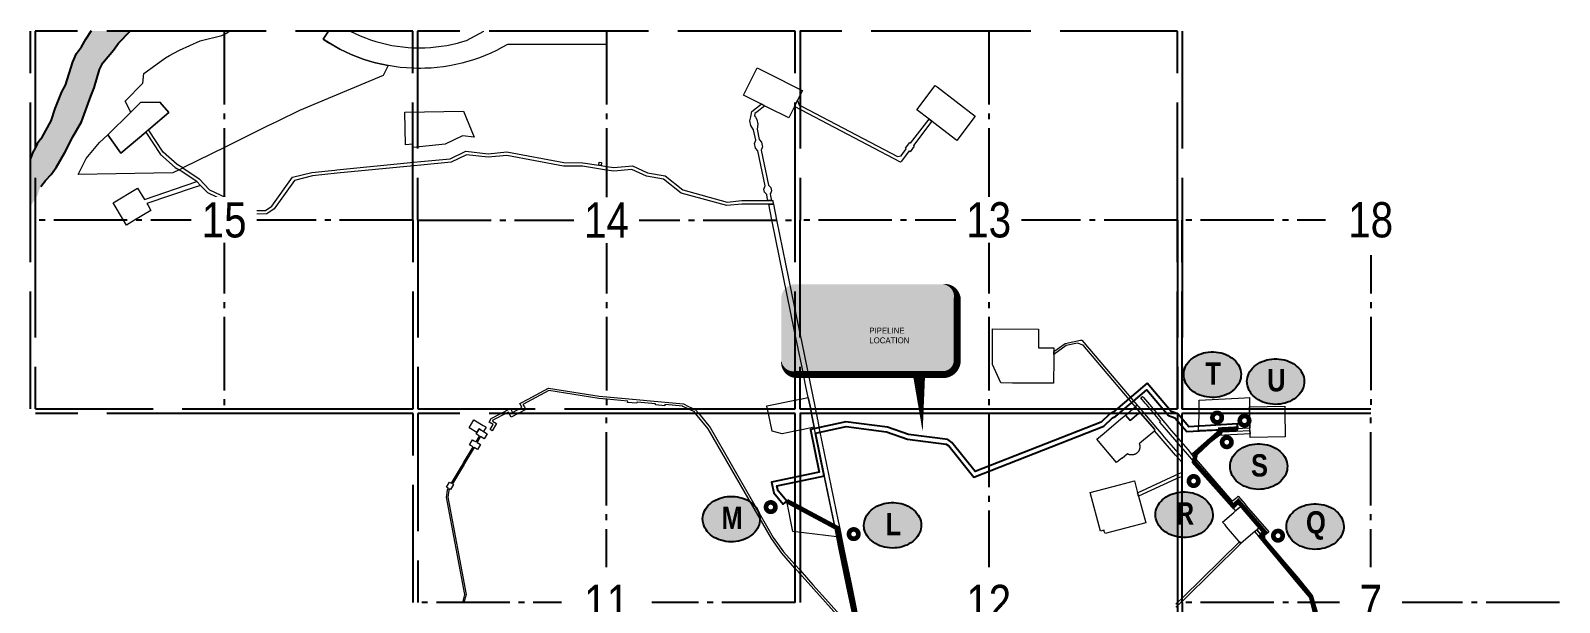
# Model space of a CAD drawing. Extents: x 399452 to 415540, y 6060435 to 6067869.
# Drawn here: x 409487 to 410139, y 6061162 to 6061406 of the extents above; entities that cross this region are included whole.
import ezdxf
from ezdxf.enums import TextEntityAlignment as Align

# ---------------------------------------------------------------- set-up
doc = ezdxf.new("R2018")
doc.units = 0
doc.header["$LTSCALE"] = 5
doc.linetypes.add('foc-QUARTERLINE', pattern=[33, 25, -3, 2, -3])
doc.linetypes.add('foc-UNSURVEYED', pattern=[12.5, 10, -2.5])
doc.layers.add('AS-ROUTEMAP', color=35, linetype='Continuous', lineweight=0)
for name, color, linetype in [('CG-NOTES', 7, 'Continuous'), ('L-QSEC', 8, 'foc-QUARTERLINE'), ('L-SEC', 7, 'Continuous'), ('L-SECQ', 8, 'foc-QUARTERLINE'), ('L-USEC', 7, 'foc-UNSURVEYED'), ('P-PROPOSED', 10, 'Continuous'), ('S-7', 6, 'Continuous'), ('T-WATER', 160, 'Continuous'), ('T-WATER-H', 133, 'Continuous')]:
    doc.layers.add(name, color=color, linetype=linetype)
doc.styles.add('120', font='ARIALN.TTF', dxfattribs={"height": 13})
doc.styles.add('BOLD', font='ARIALNB.TTF')
doc.styles.get("Standard").update_dxf_attribs({"font": 'ARIALN.TTF'})

# ---------------------------------------------------------------- blocks, each defined once
blk = doc.blocks.new('*U224')
h = blk.add_hatch(color=255)
edge = h.paths.add_edge_path()
edge.add_line((-31.5, -20), (31.5, -20))
edge.add_arc((31.5, -14), 6, 270, 360)
edge.add_line((37.5, -14), (37.5, 12.5))
edge.add_arc((31.5, 12.5), 6, 0, 90)
edge.add_line((31.5, 18.5), (-31.5, 18.5))
edge.add_arc((-31.5, 12.5), 6, 90, 180)
edge.add_line((-37.5, 12.5), (-37.5, -14))
edge.add_arc((-31.5, -14), 6, 180, 270)
at = {"color": 14, "flags": 128}
blk.add_lwpolyline([(-31.5, -20, 3, 3, 0), (31.5, -20, 3, 3, 0.414214), (37.5, -14, 3, 3, 0), (37.5, 12.5, 3, 0, 0.414214), (31.5, 18.5, 0, 0, 0), (-31.5, 18.5, 0, 0, 0.414214), (-37.5, 12.5, 0, 0, 0), (-37.5, -14, 0, 3, 0.414214)], format="xyseb", close=True, dxfattribs=at)
at = {"color": 14, "lineweight": 30, "flags": 104}
blk.add_attdef('ENTER_TEXT', text='', height=10, dxfattribs=at).set_placement((0, 0), align=Align.MIDDLE_CENTER)
blk = doc.blocks.new('AA')
at = {"const_width": 4}
blk.add_lwpolyline([(-1, 0, 1), (1, 0, 1)], format="xyb", close=True, dxfattribs=at)
blk.add_circle((0, 0), 2)
blk = doc.blocks.new('Route_Letters')
h = blk.add_hatch(color=255)
h.dxf.hatch_style = 1
edge = h.paths.add_edge_path()
edge.add_ellipse((-0.12, 0.46), major_axis=(-11.97, 0), ratio=0.789318, start_angle=0, end_angle=360)
at = {"color": 5}
blk.add_open_spline([(-12.34, 0.46), (-12.34, -0.25), (-12.24, -0.97), (-11.72, -2.79), (-11.14, -3.88), (-9.56, -5.81), (-8.54, -6.66), (-6.22, -8.02), (-4.9, -8.54), (-2.12, -9.17), (-0.66, -9.3), (2.22, -9.13), (3.64, -8.84), (6.27, -7.89), (7.48, -7.22), (9.54, -5.6), (10.38, -4.64), (11.6, -2.54), (11.97, -1.4), (12.18, 0.91), (12.02, 2.08), (11.2, 4.3), (10.54, 5.35), (8.8, 7.2), (7.72, 7.99), (5.29, 9.24), (3.93, 9.68), (1.11, 10.18), (-0.35, 10.23), (-3.22, 9.91), (-4.61, 9.55), (-7.16, 8.47), (-8.32, 7.75), (-10.24, 6.02), (-11, 5.02), (-12.05, 2.86), (-12.32, 1.7), (-12.34, 0.52), (-12.34, 0.49), (-12.34, 0.46)], degree=3, knots=[0, 0, 0, 0, 0.219529, 0.219529, 0.575727, 0.575727, 0.931924, 0.931924, 1.288121, 1.288121, 1.644318, 1.644318, 2.000515, 2.000515, 2.356712, 2.356712, 2.712909, 2.712909, 3.069107, 3.069107, 3.425304, 3.425304, 3.781501, 3.781501, 4.137698, 4.137698, 4.493895, 4.493895, 4.850092, 4.850092, 5.20629, 5.20629, 5.562487, 5.562487, 5.918684, 5.918684, 6.274881, 6.274881, 6.283185, 6.283185, 6.283185, 6.283185], dxfattribs=at)
at = {"color": 14, "style": 'BOLD'}
blk.add_attdef('A', text='', height=9.5, dxfattribs=at).set_placement((0.22, 0.98), align=Align.MIDDLE)

msp = doc.modelspace()

# ---------------------------------------------------------------- hatches: boundary and pattern name
at = {"layer": 'T-WATER-H'}
h = msp.add_hatch(color=256, dxfattribs=at)
h.dxf.hatch_style = 1
h.paths.add_polyline_path([(409529.817, 6061405.288), (409513.163, 6061405.288), (409510.895, 6061401.862), (409509.15, 6061398.601), (409506.946, 6061395.709), (409505.38, 6061392.263), (409502.251, 6061382.346), (409500.666, 6061379.387), (409497.883, 6061372.34), (409496.197, 6061367.078), (409492.306, 6061360.103), (409491.817, 6061359.444), (409490.203, 6061357.269), (409488.623, 6061354.038), (409487.391, 6061350.737), (409487.391, 6061330.639), (409488.172, 6061332.065), (409488.782, 6061332.975), (409490.226, 6061335.131), (409491.522, 6061338.819), (409491.803, 6061339.193), (409493.686, 6061341.699), (409496.138, 6061344.326), (409498.233, 6061347.245), (409501.923, 6061353.633), (409505.343, 6061360.303), (409509.016, 6061366.64), (409512.995, 6061377.653), (409514.435, 6061381.206), (409516.738, 6061388.952), (409518.119, 6061391.737), (409522.666, 6061397.261), (409524.784, 6061400.231)])

# ---------------------------------------------------------------- linework, layer by layer
at = {"layer": 'AS-ROUTEMAP', "flags": 128}
for points in [[(409614.354, 6061405.288), (409614.324, 6061405.243), (409612.047, 6061401.832), (409614.343, 6061400.362), (409616.691, 6061398.978), (409619.089, 6061397.682), (409621.533, 6061396.475), (409624.02, 6061395.358), (409626.546, 6061394.334), (409629.109, 6061393.404), (409631.704, 6061392.57), (409634.328, 6061391.831), (409639.648, 6061390.647), (409639.786, 6061390.623), (409637.526, 6061386.346), (409601.917, 6061371.562), (409592.742, 6061367.031), (409590.335, 6061365.842), (409588.169, 6061364.773), (409570.608, 6061356.102), (409552.291, 6061347.056), (409549.845, 6061348.455), (409543.835, 6061353.761), (409537.607, 6061363.295), (409546.234, 6061370.637), (409542.491, 6061375.06), (409534.21, 6061374.856), (409530.121, 6061370.816), (409527.616, 6061375.515), (409535.214, 6061383.172), (409535.658, 6061387.276), (409544.856, 6061393.945), (409546.526, 6061394.86), (409548.364, 6061395.867), (409550.89, 6061397.251), (409559.642, 6061401.103), (409568.891, 6061403.425), (409570.566, 6061404.343), (409572.161, 6061405.217), (409572.291, 6061405.288)], [(409732.653, 6061405.317), (409732.66, 6061399.657), (409690.506, 6061399.626), (409688.209, 6061398.329), (409685.867, 6061397.116), (409683.483, 6061395.986), (409681.061, 6061394.943), (409678.602, 6061393.986), (409676.112, 6061393.118), (409673.591, 6061392.34), (409671.045, 6061391.651), (409668.476, 6061391.054), (409665.887, 6061390.55), (409663.282, 6061390.137), (409660.663, 6061389.818), (409658.035, 6061389.593), (409655.401, 6061389.462), (409653.633, 6061389.437), (409652.763, 6061389.424), (409650.618, 6061389.471), (409650.126, 6061389.481), (409647.493, 6061389.632), (409644.866, 6061389.877), (409639.786, 6061390.623), (409639.648, 6061390.647), (409636.977, 6061391.19), (409634.328, 6061391.831), (409631.704, 6061392.57), (409629.109, 6061393.404), (409626.546, 6061394.334), (409624.02, 6061395.358), (409621.533, 6061396.475), (409619.089, 6061397.682), (409616.691, 6061398.978), (409612.047, 6061401.832), (409614.324, 6061405.243), (409614.354, 6061405.288)], [(409623.477, 6061405.288), (409623.547, 6061405.249), (409625.66, 6061404.223), (409627.811, 6061403.273), (409629.994, 6061402.401), (409632.207, 6061401.608), (409634.448, 6061400.895), (409636.713, 6061400.264), (409638.999, 6061399.715), (409641.303, 6061399.248), (409643.623, 6061398.865), (409645.955, 6061398.566), (409648.296, 6061398.352), (409650.609, 6061398.224), (409650.643, 6061398.222), (409652.994, 6061398.176), (409653.624, 6061398.187), (409655.345, 6061398.216), (409657.693, 6061398.34), (409660.034, 6061398.549), (409662.367, 6061398.842), (409664.688, 6061399.219), (409669.281, 6061400.223), (409670.564, 6061400.564), (409673.114, 6061401.307), (409680.433, 6061405.284), (409680.44, 6061405.288)], [(409838.2, 6061154.183), (409836.528, 6061162.153), (409835.125, 6061168.837), (409831.757, 6061185.487), (409829.928, 6061194.39), (409829.526, 6061196.348), (409826.611, 6061210.536), (409821.252, 6061236.624), (409820.52, 6061240.208), (409820.22, 6061241.677), (409820.041, 6061242.554), (409819.425, 6061245.569), (409818.653, 6061249.35), (409817.688, 6061254.066), (409815.915, 6061262.738), (409812.879, 6061277.587), (409803.192, 6061324.958), (409801.823, 6061331.657), (409803.805, 6061331.656), (409803.84, 6061331.656), (409805.208, 6061324.96), (409812.865, 6061287.489), (409815.901, 6061272.63), (409819.593, 6061254.559), (409821.43, 6061245.569), (409822.046, 6061242.554), (409822.158, 6061242.097), (409822.457, 6061240.629), (409822.51, 6061240.283), (409822.556, 6061240.06), (409822.907, 6061238.342), (409823.056, 6061237.611), (409823.229, 6061236.772), (409823.529, 6061235.303), (409831.41, 6061196.729), (409831.81, 6061194.771), (409833.703, 6061185.508), (409834.003, 6061184.04), (409837.033, 6061169.209), (409838.475, 6061162.153), (409841.136, 6061149.127)], [(409836.828, 6061150.095), (409826.03, 6061162.154), (409821.085, 6061167.674), (409816.043, 6061173.303), (409814.469, 6061175.061), (409813.023, 6061176.677), (409807.348, 6061183.014), (409802.95, 6061189.212), (409776.063, 6061235.982), (409770.698, 6061242.527), (409770.048, 6061243.321), (409769.004, 6061243.806), (409766.916, 6061244.777), (409765.275, 6061245.539), (409765.191, 6061245.579), (409757.628, 6061246.267), (409757.582, 6061245.769), (409753.602, 6061246.131), (409753.647, 6061246.629), (409745.758, 6061247.347), (409745.712, 6061246.849), (409741.732, 6061247.211), (409741.777, 6061247.709), (409732.85, 6061248.534), (409729.44, 6061248.849), (409708.221, 6061252.241), (409697.129, 6061246.366), (409697.588, 6061245.498), (409698.299, 6061244.159), (409695.135, 6061242.481), (409692.119, 6061240.884), (409691.272, 6061242.479), (409690.948, 6061243.09), (409689.793, 6061242.478), (409684.36, 6061239.604), (409684.109, 6061239.18), (409685.808, 6061238.171), (409683.959, 6061235.05), (409683.167, 6061235.672), (409684.44, 6061237.822), (409682.743, 6061238.828), (409683.647, 6061240.355), (409687.655, 6061242.477), (409691.805, 6061244.675), (409692.741, 6061242.91), (409696.713, 6061245.017), (409696.458, 6061245.497), (409695.778, 6061246.78), (409699.602, 6061248.806), (409700.934, 6061249.512), (409708.049, 6061253.281), (409708.049, 6061253.281), (409729.564, 6061249.841), (409732.848, 6061249.541), (409765.457, 6061246.558), (409767.642, 6061245.54), (409768.008, 6061245.371), (409768.588, 6061245.101), (409770.677, 6061244.129), (409771.989, 6061242.528), (409776.888, 6061236.552), (409803.793, 6061189.751), (409808.13, 6061183.639), (409813.021, 6061178.175), (409815.213, 6061175.726), (409816.041, 6061174.802), (409820.692, 6061169.612), (409827.364, 6061162.154), (409839.116, 6061149.017)], [(409977.915, 6061221.574), (409975.113, 6061224.816), (409968.195, 6061232.823), (409967.215, 6061233.957), (409966.234, 6061235.092), (409966.106, 6061235.24), (409966.394, 6061235.497), (409966.105, 6061235.836), (409960.387, 6061242.557), (409959.923, 6061243.103), (409957.981, 6061245.383), (409958.204, 6061245.572), (409958.749, 6061246.036), (409959.143, 6061245.572), (409961.718, 6061242.557), (409968.263, 6061234.846), (409969.233, 6061233.703), (409970.2, 6061232.564), (409975.11, 6061226.941), (409977.915, 6061223.717)], [(409671.457, 6061162.068), (409672.379, 6061165.388), (409664.639, 6061206.896), (409664.851, 6061208.487), (409664.875, 6061208.67), (409665.044, 6061209.935), (409665.456, 6061210.631), (409664.596, 6061211.14), (409665.87, 6061213.289), (409666.728, 6061212.78), (409670.532, 6061219.205), (409671.631, 6061221.059), (409671.871, 6061221.463), (409672.301, 6061221.208), (409672.041, 6061220.769), (409670.962, 6061218.95), (409667.158, 6061212.525), (409667.612, 6061212.256), (409666.339, 6061210.107), (409665.885, 6061210.376), (409665.525, 6061209.768), (409665.145, 6061206.91), (409672.892, 6061165.366), (409671.975, 6061162.068)], [(409977.915, 6061215.572), (409976.639, 6061215.288), (409975.132, 6061214.585), (409959.383, 6061207.238), (409958.986, 6061208.71), (409975.129, 6061216.241), (409977.652, 6061217.418), (409977.915, 6061217.418)], [(409975.227, 6061161.402), (409976.048, 6061162.159), (409977.915, 6061163.882), (409978.325, 6061164.299), (410002.355, 6061187.922), (410003.007, 6061187.164), (409978.774, 6061163.362), (409977.915, 6061162.472), (409977.582, 6061162.163), (409975.229, 6061159.988)]]:
    msp.add_lwpolyline(points, dxfattribs=at)
for points in [[(409812.33, 6061372.315), (409810.336, 6061368.34), (409801.201, 6061372.926), (409800.21, 6061373.423), (409798.723, 6061374.169), (409791.048, 6061378.024), (409796.872, 6061389.629), (409804.553, 6061385.786), (409812.73, 6061381.681), (409815.747, 6061380.166), (409816.165, 6061379.956), (409815.749, 6061379.126), (409814.127, 6061375.895), (409812.779, 6061373.208), (409812.742, 6061373.136), (409812.33, 6061372.315)], [(409889.841, 6061369.114), (409881.948, 6061358.791), (409872.101, 6061366.321), (409871.306, 6061366.927), (409870.116, 6061367.838), (409864.876, 6061371.845), (409872.768, 6061382.167), (409873.562, 6061381.56), (409889.841, 6061369.114)], [(409542.491, 6061375.06), (409546.234, 6061370.637), (409537.607, 6061363.295), (409536.456, 6061362.316), (409525.882, 6061353.323), (409520.285, 6061361.085), (409530.121, 6061370.816), (409534.21, 6061374.856), (409542.491, 6061375.06)], [(409802.975, 6061333.219), (409802.986, 6061333.155), (409801.455, 6061333.156), (409801.444, 6061333.22), (409801.236, 6061334.453), (409801.015, 6061335.685), (409800.287, 6061336.45), (409800.042, 6061336.707), (409799.761, 6061338.077), (409800.252, 6061339.4), (409797.216, 6061354.378), (409796.223, 6061355.497), (409795.821, 6061357.455), (409796.293, 6061358.875), (409795.386, 6061363.331), (409794.253, 6061365.133), (409793.851, 6061367.092), (409794.189, 6061368.873), (409794.607, 6061371.031), (409798.663, 6061374.2), (409798.723, 6061374.169), (409800.146, 6061373.455), (409796.968, 6061370.971), (409795.952, 6061370.179), (409795.819, 6061369.286), (409796.177, 6061368.698), (409796.789, 6061367.695), (409797.191, 6061365.736), (409796.857, 6061363.622), (409797.76, 6061359.183), (409798.758, 6061358.058), (409799.092, 6061356.55), (409799.16, 6061356.1), (409798.68, 6061354.656), (409801.72, 6061339.707), (409802.698, 6061338.68), (409802.98, 6061337.31), (409802.661, 6061336.453), (409802.48, 6061335.967), (409802.642, 6061335.138), (409802.762, 6061334.451), (409802.975, 6061333.219)], [(409815.757, 6061373.34), (409856.718, 6061351.937), (409858.212, 6061352.271), (409860.447, 6061355.194), (409860.05, 6061355.497), (409861.871, 6061357.879), (409862.268, 6061357.576), (409870.116, 6061367.838), (409871.306, 6061366.927), (409863.46, 6061356.665), (409863.857, 6061356.361), (409862.035, 6061353.979), (409861.638, 6061354.283), (409858.351, 6061349.984), (409858.031, 6061349.565), (409815.759, 6061371.651), (409812.779, 6061373.208), (409813.172, 6061373.991), (409814.127, 6061375.895), (409814.785, 6061373.848), (409815.757, 6061373.34)], [(409650.413, 6061355.774), (409650.274, 6061357.209), (409647.1, 6061356.903), (409646.804, 6061370.728), (409671.789, 6061371.264), (409676.342, 6061360.172), (409671.379, 6061360.769), (409664.037, 6061357.17)], [(409536.456, 6061362.316), (409542.691, 6061352.772), (409548.968, 6061347.229), (409550.67, 6061346.256), (409547.963, 6061344.919), (409507.649, 6061344.291), (409511.094, 6061351.137), (409516.738, 6061357.863), (409520.285, 6061361.085), (409525.882, 6061353.323), (409536.456, 6061362.316)], [(409672.785, 6061354.237), (409682.29, 6061353.098), (409690.332, 6061353.85), (409714.499, 6061349.341), (409722.61, 6061349.283), (409729.401, 6061348.202), (409730.388, 6061348.045), (409732.725, 6061347.673), (409735.852, 6061347.176), (409743.849, 6061347.959), (409750.207, 6061344.989), (409757.647, 6061343.652), (409765.251, 6061337.713), (409784.136, 6061332.543), (409790.363, 6061333.16), (409801.455, 6061333.156), (409802.986, 6061333.155), (409803.497, 6061333.155), (409803.534, 6061333.155), (409803.636, 6061332.655), (409803.84, 6061331.656), (409803.805, 6061331.656), (409801.823, 6061331.657), (409790.437, 6061331.661), (409784.008, 6061331.023), (409764.565, 6061336.346), (409757.016, 6061342.242), (409749.75, 6061343.548), (409743.587, 6061346.427), (409735.81, 6061345.665), (409732.727, 6061346.155), (409722.485, 6061347.785), (409714.355, 6061347.843), (409690.263, 6061352.338), (409682.271, 6061351.59), (409673.048, 6061352.695), (409666.536, 6061349.49), (409653.677, 6061348.236), (409650.663, 6061347.942), (409618.001, 6061344.757), (409607.538, 6061343.7), (409599.839, 6061341.739), (409591.167, 6061329.686), (409588.031, 6061327.503), (409582.44, 6061327.404), (409579.561, 6061328.264), (409573.011, 6061331.707), (409570.629, 6061332.817), (409562.882, 6061336.427), (409559.751, 6061339.618), (409558.239, 6061341.218), (409550.67, 6061346.256), (409552.291, 6061347.056), (409559.211, 6061342.371), (409563.672, 6061337.756), (409570.628, 6061334.485), (409573.68, 6061333.049), (409579.956, 6061329.733), (409582.371, 6061328.916), (409587.439, 6061328.918), (409590.099, 6061330.77), (409598.94, 6061343.057), (409607.268, 6061345.179), (409616.952, 6061346.158), (409617.846, 6061346.248), (409650.661, 6061349.447), (409653.676, 6061349.741), (409666.114, 6061350.953), (409672.785, 6061354.237)], [(409730.592, 6061349.329), (409730.388, 6061348.045), (409729.401, 6061348.202), (409729.605, 6061349.486), (409730.592, 6061349.329)], [(409556.589, 6061338.552), (409536.914, 6061331.923), (409537.44, 6061331.045), (409538.684, 6061328.97), (409531.711, 6061324.788), (409528.226, 6061322.7), (409526.975, 6061324.785), (409522.521, 6061332.215), (409532.979, 6061338.485), (409535.861, 6061333.677), (409558.239, 6061341.218), (409559.751, 6061339.618), (409556.589, 6061338.552)], [(409923.2, 6061256.922), (409923.205, 6061255.416), (409905.72, 6061255.479), (409900.716, 6061255.497), (409897.152, 6061263.424), (409897.216, 6061278.495), (409916.8, 6061278.412), (409916.768, 6061270.923), (409916.766, 6061270.427), (409923.259, 6061270.404), (409923.254, 6061268.905), (409923.249, 6061267.68), (409923.243, 6061266.455), (409923.232, 6061264.007), (409923.2, 6061256.922)], [(409935.178, 6061273.787), (409957.781, 6061247.176), (409958.749, 6061246.036), (409958.204, 6061245.572), (409957.981, 6061245.383), (409957.822, 6061245.572), (409957.013, 6061246.525), (409935.771, 6061271.549), (409933.33, 6061272.392), (409928.579, 6061271.423), (409923.249, 6061267.68), (409923.254, 6061268.905), (409928.175, 6061272.361), (409934.602, 6061273.67), (409935.178, 6061273.787)], [(409812.94, 6061234.925), (409807.545, 6061233.822), (409803.232, 6061234.98), (409801.684, 6061242.547), (409801.067, 6061245.562), (409801.029, 6061245.748), (409812.921, 6061248.179), (409815.935, 6061248.795), (409818.653, 6061249.35), (409819.425, 6061245.569), (409820.041, 6061242.554), (409820.22, 6061241.677), (409820.52, 6061240.208), (409821.252, 6061236.624), (409815.954, 6061235.541), (409812.94, 6061234.925)], [(409960.387, 6061242.557), (409966.105, 6061235.836), (409966.394, 6061235.497), (409966.106, 6061235.24), (409966.234, 6061235.092), (409966.129, 6061235.003), (409963.071, 6061232.41), (409961.546, 6061231.118), (409959.698, 6061229.55), (409959.739, 6061229.435), (409959.775, 6061229.318), (409959.808, 6061229.2), (409959.836, 6061229.081), (409959.86, 6061228.961), (409959.88, 6061228.841), (409959.896, 6061228.719), (409959.907, 6061228.598), (409959.914, 6061228.476), (409959.917, 6061228.369), (409959.916, 6061228.231), (409959.91, 6061228.109), (409959.901, 6061227.987), (409959.886, 6061227.865), (409959.868, 6061227.744), (409959.845, 6061227.624), (409959.819, 6061227.505), (409959.788, 6061227.387), (409959.753, 6061227.269), (409959.713, 6061227.153), (409959.67, 6061227.039), (409959.623, 6061226.926), (409959.572, 6061226.815), (409959.517, 6061226.706), (409959.459, 6061226.598), (409959.396, 6061226.493), (409959.33, 6061226.39), (409959.26, 6061226.29), (409959.187, 6061226.191), (409959.111, 6061226.096), (409959.031, 6061226.003), (409958.948, 6061225.913), (409958.862, 6061225.826), (409958.773, 6061225.743), (409958.681, 6061225.662), (409958.586, 6061225.584), (409958.489, 6061225.51), (409958.389, 6061225.44), (409958.287, 6061225.373), (409958.182, 6061225.309), (409958.076, 6061225.249), (409957.967, 6061225.193), (409957.856, 6061225.141), (409957.744, 6061225.093), (409957.63, 6061225.048), (409957.515, 6061225.008), (409957.398, 6061224.972), (409957.28, 6061224.94), (409957.161, 6061224.912), (409957.041, 6061224.888), (409956.92, 6061224.868), (409956.799, 6061224.853), (409956.677, 6061224.842), (409956.555, 6061224.835), (409956.432, 6061224.832), (409956.31, 6061224.834), (409956.188, 6061224.84), (409956.066, 6061224.85), (409955.944, 6061224.864), (409955.824, 6061224.883), (409955.703, 6061224.906), (409955.584, 6061224.933), (409955.466, 6061224.964), (409955.349, 6061225), (409955.233, 6061225.039), (409955.119, 6061225.083), (409955.006, 6061225.13), (409954.895, 6061225.181), (409954.679, 6061225.296), (409952.411, 6061223.378), (409952.28, 6061223.527), (409949.995, 6061221.593), (409941.594, 6061231.502), (409944.665, 6061234.13), (409948.864, 6061237.678), (409950.655, 6061239.192), (409950.744, 6061239.267), (409951.889, 6061240.235), (409953.783, 6061241.836), (409955.738, 6061239.541), (409959.282, 6061242.557), (409959.923, 6061243.103), (409960.387, 6061242.557)], [(409959.282, 6061242.557), (409955.738, 6061239.541), (409953.783, 6061241.836), (409954.634, 6061242.556), (409957.98, 6061245.383), (409959.923, 6061243.102), (409959.282, 6061242.557)], [(409681.467, 6061236.674), (409680.35, 6061234.789), (409679.061, 6061235.553), (409678.413, 6061235.936), (409677.523, 6061234.432), (409674.256, 6061236.366), (409676.266, 6061239.762), (409680.18, 6061237.443), (409681.037, 6061236.93), (409681.467, 6061236.674)], [(409681.852, 6061233.899), (409680.579, 6061231.75), (409679.075, 6061232.64), (409677.598, 6061230.148), (409679.102, 6061229.257), (409677.829, 6061227.108), (409676.325, 6061227.999), (409672.301, 6061221.208), (409671.871, 6061221.463), (409675.895, 6061228.254), (409675.037, 6061228.762), (409674.39, 6061229.146), (409675.664, 6061231.295), (409676.311, 6061230.911), (409677.168, 6061230.403), (409678.645, 6061232.896), (409677.788, 6061233.404), (409677.141, 6061233.787), (409678.414, 6061235.937), (409679.061, 6061235.553), (409680.35, 6061234.789), (409681.852, 6061233.899)], [(409805.799, 6061209.595), (409805.354, 6061211.756), (409825.508, 6061215.908), (409830.839, 6061189.956), (409812.127, 6061192.286), (409809.529, 6061205.223)], [(409962.404, 6061196.005), (409945.1, 6061191.35), (409944.782, 6061192.311), (409944.699, 6061192.805), (409943.19, 6061192.394), (409938.78, 6061208.804), (409951.326, 6061212.176), (409957.6, 6061213.85), (409958.986, 6061208.71), (409959.383, 6061207.238), (409962.404, 6061196.005)]]:
    msp.add_lwpolyline(points, close=True, dxfattribs=at)
at = {"layer": 'AS-ROUTEMAP'}
for points in [[(409998.985, 6061205.445), (409999.591, 6061205.399), (410000.629, 6061206.291), (410001.388, 6061206.943), (410001.765, 6061207.268), (410004.591, 6061203.982), (410005.246, 6061203.22), (410014.839, 6061192.067), (410014.455, 6061191.736), (410013.699, 6061191.086), (410013.088, 6061190.561), (410012.984, 6061189.169), (410012.34, 6061189.918), (410012.3, 6061189.964), (410009.733, 6061192.949), (410010.71, 6061193.789), (410010.303, 6061195.035), (410004.598, 6061201.673), (410004.109, 6061202.021), (410003.283, 6061202.605), (410002.89, 6061202.883), (410001.912, 6061202.042), (410001.154, 6061201.391), (410000.776, 6061201.065), (409985.052, 6061219.455), (409984.961, 6061219.563), (409983.766, 6061220.96), (409982.733, 6061222.168), (409980.332, 6061224.977), (409977.329, 6061228.489), (409970.453, 6061236.532), (409969.479, 6061237.671), (409968.504, 6061238.811), (409968.377, 6061238.96), (409968.666, 6061239.216), (409968.379, 6061239.556), (409962.696, 6061246.307), (409962.235, 6061246.855), (409960.306, 6061249.146), (409960.53, 6061249.333), (409961.077, 6061249.794), (409961.468, 6061249.328), (409964.027, 6061246.3), (409970.532, 6061238.555), (409971.496, 6061237.407), (409972.457, 6061236.262), (409977.336, 6061230.614), (409980.339, 6061227.125), (409981.991, 6061225.204), (409983.949, 6061222.928), (409998.985, 6061205.445)], [(409985.373, 6061235.193), (409984.951, 6061235.171), (409985.26, 6061241.7), (409985.182, 6061246.211), (409985.148, 6061248.179), (410004.522, 6061249.176), (410006.603, 6061249.284), (410006.604, 6061249.171), (410006.638, 6061246.793), (410006.647, 6061246.156), (410006.659, 6061245.295), (410006.827, 6061236.313), (409994.498, 6061235.665), (409993.002, 6061235.586), (409992.355, 6061235.552), (409988.636, 6061235.36), (409985.373, 6061235.193)], [(410021.886, 6061232.589), (410006.902, 6061232.309), (410006.874, 6061233.813), (410006.846, 6061235.313), (410006.827, 6061236.313), (410006.659, 6061245.295), (410021.645, 6061245.576), (410021.649, 6061245.334), (410021.682, 6061243.562), (410021.886, 6061232.589)], [(409984.101, 6061225.054), (409983.949, 6061222.928), (409981.991, 6061225.204), (409983.35, 6061226.387), (409984.858, 6061227.7), (409992.752, 6061234.572), (409995.181, 6061234.7), (410006.846, 6061235.313), (410006.874, 6061233.813), (409993.346, 6061233.103), (409985.835, 6061226.564), (409984.327, 6061225.251), (409984.101, 6061225.054)], [(409994.55, 6061234.667), (409993.053, 6061234.588), (409993.002, 6061235.586), (409994.498, 6061235.665), (409994.55, 6061234.667)], [(410009.113, 6061192.416), (410003.007, 6061187.164), (409996.897, 6061194.269), (409996.242, 6061195.03), (409995.186, 6061196.257), (410000.018, 6061200.414), (410001.449, 6061201.644), (410001.634, 6061201.804), (410002.013, 6061202.13), (410002.77, 6061202.781), (410003.168, 6061202.319), (410003.823, 6061201.557), (410010.591, 6061193.688), (410009.875, 6061193.071), (410009.834, 6061193.036), (410009.113, 6061192.416)]]:
    msp.add_lwpolyline(points, close=True, dxfattribs=at)
msp.add_lwpolyline([(410035.065, 6061155.577), (410032.633, 6061164.212), (410031.952, 6061165.07), (410031.458, 6061165.693), (410026.726, 6061171.658), (410008.975, 6061192.297), (410009.016, 6061192.332), (410009.732, 6061192.949), (410012.3, 6061189.964), (410012.339, 6061189.918), (410027.496, 6061172.295), (410032.736, 6061165.69), (410033.541, 6061164.676), (410036.697, 6061153.468)], dxfattribs=at)
at = {"layer": 'CG-NOTES', "color": 14, "flags": 128}
msp.add_lwpolyline([(409867.415, 6061234.676, 0, 4.998, 0), (409865.916, 6061258.161, 0, 0, 0)], format="xyseb", dxfattribs=at)
at = {"layer": 'L-QSEC', "color": 253, "ltscale": 0.25}
for p, q in [((409569.837, 6061405.288), (409569.837, 6061324.853)), ((409732.718, 6061405.288), (409732.718, 6061324.853)), ((409895.533, 6061405.288), (409895.533, 6061324.853)), ((409569.837, 6061324.853), (409489.402, 6061324.853)), ((409569.837, 6061324.853), (409569.837, 6061244.418)), ((409650.272, 6061324.853), (409569.837, 6061324.853)), ((409652.316, 6061324.853), (409732.718, 6061324.853)), ((409732.718, 6061324.853), (409732.718, 6061244.45)), ((409732.718, 6061324.853), (409813.121, 6061324.853)), ((409895.533, 6061324.853), (409815.131, 6061324.853)), ((409895.533, 6061324.853), (409895.533, 6061244.45)), ((409975.936, 6061324.853), (409895.533, 6061324.853)), ((410058.257, 6061324.882), (409977.855, 6061324.882)), ((410058.257, 6061324.882), (410058.257, 6061244.48)), ((410058.257, 6061162.069), (410058.257, 6061242.47)), ((409732.781, 6061162.068), (409652.378, 6061162.068)), ((409732.781, 6061162.068), (409732.781, 6061081.697)), ((409813.152, 6061162.068), (409732.781, 6061162.068)), ((409895.533, 6061162.068), (409895.533, 6061081.697)), ((410058.287, 6061162.068), (409977.915, 6061162.068)), ((410058.286, 6061081.697), (410058.287, 6061162.069)), ((410138.658, 6061162.068), (410058.287, 6061162.068))]:
    msp.add_line(p, q, dxfattribs=at)
at = {"layer": 'L-QSEC', "color": 253, "ltscale": 0.25, "flags": 128}
msp.add_lwpolyline([(409732.781, 6061162.068), (409732.781, 6061242.44)], dxfattribs=at)
at = {"layer": 'L-SEC', "color": 253}
for p, q in [((409569.965, 6061244.45), (409650.337, 6061244.45)), ((409732.781, 6061244.45), (409813.152, 6061244.45)), ((409815.162, 6061244.45), (409895.533, 6061244.45)), ((409895.533, 6061244.45), (409975.905, 6061244.45)), ((409977.855, 6061244.48), (410058.257, 6061244.48)), ((409650.337, 6061242.44), (409569.965, 6061242.44)), ((409813.152, 6061242.44), (409732.781, 6061242.44)), ((409813.152, 6061162.068), (409813.152, 6061242.44)), ((409815.162, 6061242.44), (409815.162, 6061162.068)), ((409895.533, 6061242.44), (409815.162, 6061242.44)), ((409975.905, 6061242.44), (409895.533, 6061242.44)), ((410058.257, 6061242.47), (409977.855, 6061242.47))]:
    msp.add_line(p, q, dxfattribs=at)
at = {"layer": 'L-SEC', "flags": 128}
for points in [[(409975.905, 6061242.44), (409975.905, 6061162.068)], [(409977.915, 6061162.068), (409977.915, 6061242.44)]]:
    msp.add_lwpolyline(points, dxfattribs=at)
at = {"layer": 'L-SECQ', "color": 253, "ltscale": 0.25}
msp.add_line((409895.533, 6061242.44), (409895.533, 6061162.068), dxfattribs=at)
at = {"layer": 'L-USEC', "color": 253}
for p, q in [((409487.391, 6061324.853), (409487.391, 6061405.288)), ((409489.402, 6061405.288), (409489.402, 6061324.853)), ((409569.837, 6061405.288), (409489.402, 6061405.288)), ((409650.272, 6061405.288), (409569.837, 6061405.288)), ((409650.272, 6061324.853), (409650.272, 6061405.288)), ((409652.283, 6061405.288), (409652.283, 6061324.853)), ((409732.718, 6061405.288), (409652.283, 6061405.288)), ((409813.153, 6061405.288), (409732.718, 6061405.288)), ((409813.153, 6061324.853), (409813.153, 6061405.288)), ((409895.533, 6061405.288), (409815.098, 6061405.288)), ((409815.164, 6061405.288), (409815.164, 6061324.853)), ((409975.969, 6061405.288), (409895.533, 6061405.288)), ((409975.969, 6061324.853), (409975.969, 6061405.288)), ((409977.98, 6061405.288), (409977.98, 6061324.853)), ((409487.391, 6061244.481), (409487.391, 6061324.853)), ((409489.402, 6061324.853), (409489.402, 6061244.481)), ((409650.306, 6061244.45), (409650.306, 6061324.853)), ((409652.316, 6061324.853), (409652.316, 6061244.45)), ((409813.121, 6061244.45), (409813.121, 6061324.853)), ((409815.131, 6061324.853), (409815.131, 6061244.45)), ((409489.5, 6061244.45), (409569.903, 6061244.45)), ((409489.563, 6061244.481), (409569.965, 6061244.481)), ((409569.903, 6061244.45), (409650.306, 6061244.45)), ((409652.316, 6061244.45), (409732.718, 6061244.45)), ((409652.378, 6061244.481), (409732.781, 6061244.481)), ((409732.718, 6061244.45), (409813.121, 6061244.45)), ((409815.131, 6061244.45), (409895.533, 6061244.45)), ((409895.533, 6061244.45), (409975.936, 6061244.45)), ((409569.903, 6061242.44), (409489.5, 6061242.44)), ((409569.965, 6061242.471), (409489.563, 6061242.471)), ((409650.306, 6061242.44), (409569.903, 6061242.44)), ((409650.368, 6061162.068), (409650.368, 6061242.471)), ((409732.718, 6061242.44), (409652.316, 6061242.44)), ((409652.378, 6061242.471), (409652.378, 6061162.068)), ((409732.781, 6061242.471), (409652.378, 6061242.471)), ((409813.121, 6061242.44), (409732.718, 6061242.44)), ((409895.533, 6061242.44), (409815.131, 6061242.44)), ((409975.936, 6061242.44), (409895.533, 6061242.44))]:
    msp.add_line(p, q, dxfattribs=at)
at = {"layer": 'L-USEC'}
for p, q in [((409975.936, 6061324.853), (409975.936, 6061244.45)), ((409975.936, 6061244.45), (409975.936, 6061324.853)), ((409977.946, 6061324.853), (409977.946, 6061244.45)), ((409977.946, 6061244.45), (409977.946, 6061324.853)), ((409975.905, 6061162.068), (409975.905, 6061081.697)), ((409977.915, 6061162.068), (409977.915, 6061081.697))]:
    msp.add_line(p, q, dxfattribs=at)
at = {"layer": 'P-PROPOSED'}
msp.add_lwpolyline([(409963.095, 6061255.383), (409948.606, 6061243.097), (409947.056, 6061242.277), (409943.452, 6061238.796), (409889.796, 6061217.749), (409879.902, 6061230.205), (409878.146, 6061231.394), (409861.432, 6061233.523), (409852.466, 6061236.692), (409834.725, 6061238.96), (409819.647, 6061235.742), (409823.371, 6061217.516), (409802.984, 6061213.316), (409803.938, 6061208.686), (409808.004, 6061203.921), (409809.529, 6061205.223), (409805.799, 6061209.595), (409805.354, 6061211.756), (409823.772, 6061215.55), (409825.508, 6061215.908), (409821.762, 6061234.145), (409834.809, 6061236.927), (409851.999, 6061234.73), (409860.966, 6061231.56), (409877.418, 6061229.465), (409878.523, 6061228.717), (409889.148, 6061215.34), (409944.566, 6061237.079), (409948.244, 6061240.636), (409949.736, 6061241.425), (409962.863, 6061252.555), (409972.063, 6061241.706), (409974.884, 6061240.701), (409979.977, 6061234.796), (410001.646, 6061236.04), (410001.531, 6061238.043), (409980.85, 6061236.856), (409976.057, 6061242.413), (409973.244, 6061243.414)], close=True, dxfattribs=at)
at = {"layer": 'P-PROPOSED', "color": 90, "const_width": 1.999, "flags": 128}
for points in [[(409977.269, 6060951.451), (409928.643, 6061001.146), (409928.643, 6061002.597), (410035.697, 6061096.678), (410036.165, 6061109.833), (410036.165, 6061110.749), (410033.754, 6061122.955), (410033.393, 6061123.935), (410028.005, 6061140.691), (410035.693, 6061153.252), (410032.885, 6061164.449), (410026.525, 6061171.974), (410011.387, 6061190.2), (410013.123, 6061191.953), (410001.875, 6061205.046), (409999.699, 6061203.072), (409983.019, 6061221.834), (409983.716, 6061225.345), (409989.678, 6061230.948), (409994.112, 6061234.329), (409994.274, 6061234.652), (409994.222, 6061235.65), (410001.646, 6061236.04)], [(409809.529, 6061205.223), (409831.136, 6061193.655), (409839.993, 6061149.046), (409841.862, 6061146.041), (409847.058, 6061119.648), (409845.661, 6061117.707), (409847.391, 6061115.536), (409877.222, 6060968.48), (409877.99, 6060957.32), (409878.071, 6060956.224), (409922.589, 6060905.592), (409934.173, 6060915.375), (409936.788, 6060912.65), (409940.844, 6060916.223)]]:
    msp.add_lwpolyline(points, dxfattribs=at)
at = {"layer": 'T-WATER', "flags": 128}
for points in [[(409491.803, 6061339.193), (409493.686, 6061341.699), (409496.138, 6061344.326), (409498.233, 6061347.245), (409501.923, 6061353.633), (409505.343, 6061360.303), (409509.016, 6061366.64), (409512.995, 6061377.653), (409514.435, 6061381.206), (409516.738, 6061388.952), (409518.119, 6061391.737), (409522.666, 6061397.261), (409524.784, 6061400.231), (409529.95, 6061405.421), (409530.108, 6061405.517)], [(409491.817, 6061359.444), (409492.306, 6061360.103), (409496.197, 6061367.078), (409497.883, 6061372.34), (409500.666, 6061379.387), (409502.251, 6061382.346), (409505.38, 6061392.263), (409506.946, 6061395.709), (409509.15, 6061398.601), (409510.895, 6061401.862), (409513.323, 6061405.53)], [(409487.391, 6061350.737), (409488.623, 6061354.038), (409488.797, 6061354.394)], [(409491.817, 6061359.444), (409490.203, 6061357.269), (409488.797, 6061354.394)]]:
    msp.add_lwpolyline(points, dxfattribs=at)

# ---------------------------------------------------------------- block references
for p, xscale, yscale, zscale, values in [((409990.942, 6061258.584), 0.9991871652419968, 0.9991871652419968, 0.9991871652419968, {'A': 'T'}), ((410017.887, 6061255.618), 0.9991871652419968, 0.9991871652419968, 0.9991871652419968, {'A': 'U'}), ((410010.674, 6061219.439), 0.9991871652419968, 0.9991871652419968, 0.9991871652419968, {'A': 'S'}), ((409786.015, 6061197.069), 0.9988142995850777, 0.9988142995850777, 0.9988142995850777, {'A': 'M'}), ((409854.716, 6061194.441), 0.9988142995850777, 0.9988142995850777, 0.9988142995850777, {'A': 'L'}), ((409978.893, 6061198.96), 0.9991871652419968, 0.9991871652419968, 0.9991871652419968, {'A': 'R'}), ((410034.714, 6061193.885), 0.9988142995850777, 0.9988142995850777, 0.9988142995850777, {'A': 'Q'})]:
    msp.add_blockref('Route_Letters', p, dxfattribs=dict(xscale=xscale, yscale=yscale, zscale=zscale)).add_auto_attribs(values)
for p, xscale, yscale, zscale in [((409992.844, 6061240.753), 0.9991871652419968, 0.9991871652419968, 0.9991871652419968), ((410004.501, 6061239.434), 0.9991871652419968, 0.9991871652419968, 0.9991871652419968), ((409996.97, 6061230.28), 0.9991871652419968, 0.9991871652419968, 0.9991871652419968), ((409982.833, 6061213.743), 0.9991871652419968, 0.9991871652419968, 0.9991871652419968), ((409802.679, 6061202.65), 0.9988142995850777, 0.9988142995850777, 0.9988142995850777), ((409838.023, 6061191.145), 0.9988142995850777, 0.9988142995850777, 0.9988142995850777), ((410018.793, 6061190.471), 0.9988142995850777, 0.9988142995850777, 0.9988142995850777)]:
    msp.add_blockref('AA', p, dxfattribs=dict(xscale=xscale, yscale=yscale, zscale=zscale))
at = {"layer": 'CG-NOTES'}
ref = msp.add_blockref('*U224', (409844.659, 6061279.062), dxfattribs=dict(at, xscale=0.9993805863547769, yscale=0.9993805863547769, zscale=0.9993805863547769))
lines = msp.add_mtext('PIPELINE\\PLOCATION', dxfattribs={"layer": '0', "color": 14, "insert": (409844.659, 6061279.062), "char_height": 2.5, "attachment_point": 1})
ref.add_attrib('ENTER_TEXT', '', (409844.659, 6061279.062), dxfattribs={"flags": 104}).embed_mtext(lines)

# ---------------------------------------------------------------- next in the draw order: texts
at = {"layer": 'S-7', "attachment_point": 5, "style": '120', "bg_fill": 3, "bg_fill_color": 256}
for s, insert, char_height, width, box_fill_scale, bg_fill_transparency in [('15', (409569.837, 6061324.853), 14.994, 23.29906, 1.15, 13369456), ('14', (409732.718, 6061324.853), 14.988, 23.28961, 1.15, 137), ('13', (409895.533, 6061324.853), 14.988, 23.28961, 1.15, 172), ('18', (410058.257, 6061324.882), 14.9878, 23.28938, 1.5, 177), ('11', (409732.781, 6061162.068), 14.9822, 23.28069, 1.5, 132), ('12', (409895.533, 6061162.068), 14.9822, 23.28069, 1.5, 177), ('7', (410058.287, 6061162.069), 14.982, 11.64034, 1.5, 3997695)]:
    msp.add_mtext(s, dxfattribs=dict(at, insert=insert, char_height=char_height, width=width, box_fill_scale=box_fill_scale, bg_fill_transparency=bg_fill_transparency))

doc.saveas('drawing.dxf')
